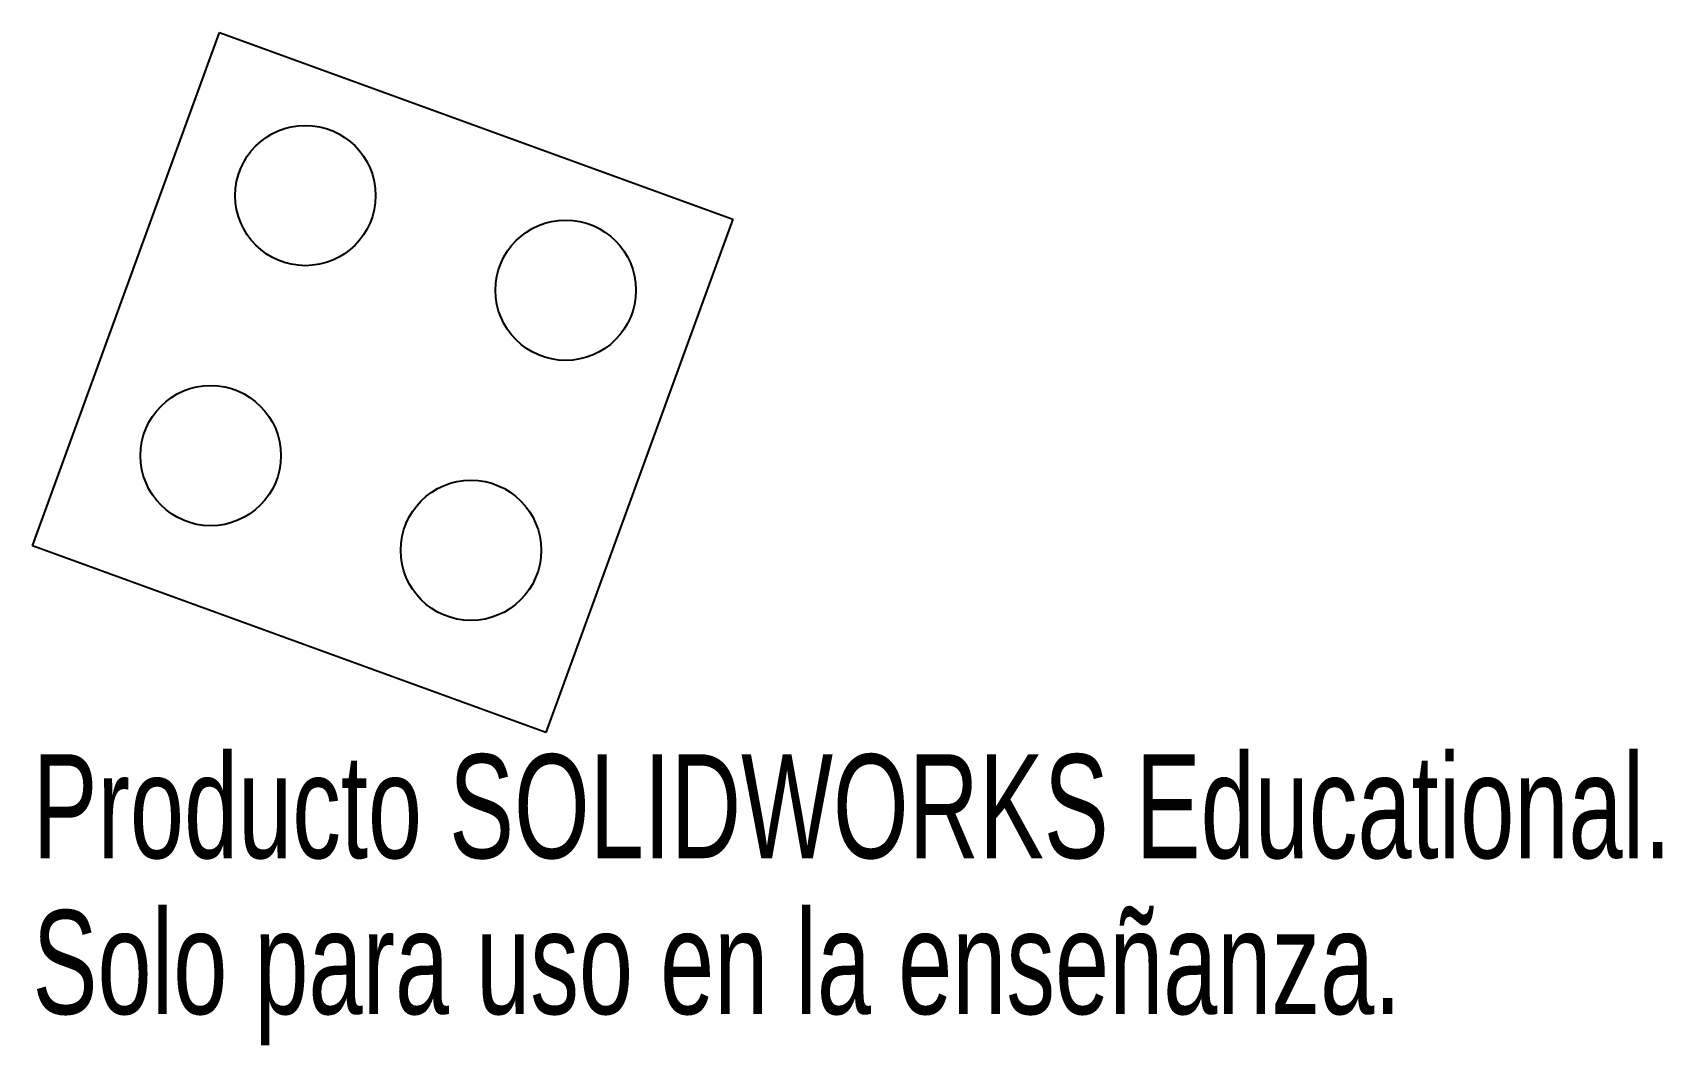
# Model space of a CAD drawing. Header units: inches. Extents: x 8.47 to 11.45, y -7.61 to -5.76.
import ezdxf

# ---------------------------------------------------------------- set-up
doc = ezdxf.new("R2010")
doc.units = ezdxf.units.IN
doc.header["$MEASUREMENT"] = 0
doc.styles.add('SLDTEXTSTYLE0', font='TXT', dxfattribs={"width": 0.7})

msp = doc.modelspace()

# ---------------------------------------------------------------- linework, layer by layer
at = {"color": 7, "linetype": 'Continuous', "lineweight": 25}
for p, q in [((8.4657, -6.6995), (8.8077, -5.7598)), ((8.8077, -5.7598), (9.7474, -6.1018)), ((9.7474, -6.1018), (9.4054, -7.0415)), ((9.4054, -7.0415), (8.4657, -6.6995))]:
    msp.add_line(p, q, dxfattribs=at)
for centre in [(8.9651, -6.0582), (9.4416, -6.2316), (8.7917, -6.5346), (9.2682, -6.708)]:
    msp.add_circle(centre, 0.1285, dxfattribs=at)

# ---------------------------------------------------------------- texts
at = {"color": 7, "linetype": 'Continuous', "char_height": 0.1903, "attachment_point": 1, "style": 'SLDTEXTSTYLE0'}
for s, insert in [('Producto SOLIDWORKS Educational.', (8.4657, -7.0816)), ('Solo para uso en la enseñanza.', (8.4657, -7.3671))]:
    msp.add_mtext(s, dxfattribs=dict(at, insert=insert))

doc.saveas('drawing.dxf')
